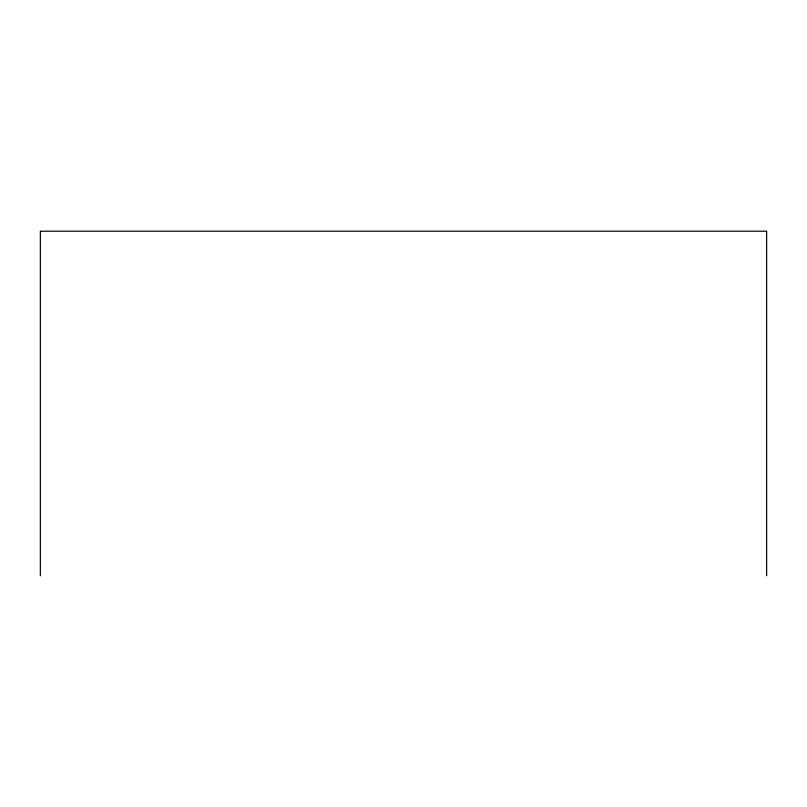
<?xml version="1.0" encoding="UTF-8"?>
<svg xmlns="http://www.w3.org/2000/svg" width="807" height="807" viewBox="0 0 807 807"><rect width="100%" height="100%" fill="white"/><g stroke="black" fill="none" stroke-linecap="round" stroke-linejoin="round"><path stroke-width="1.21" d="M766.65 575.784L766.65 231.216L40.35 231.216L40.35 575.784"/></g></svg>
